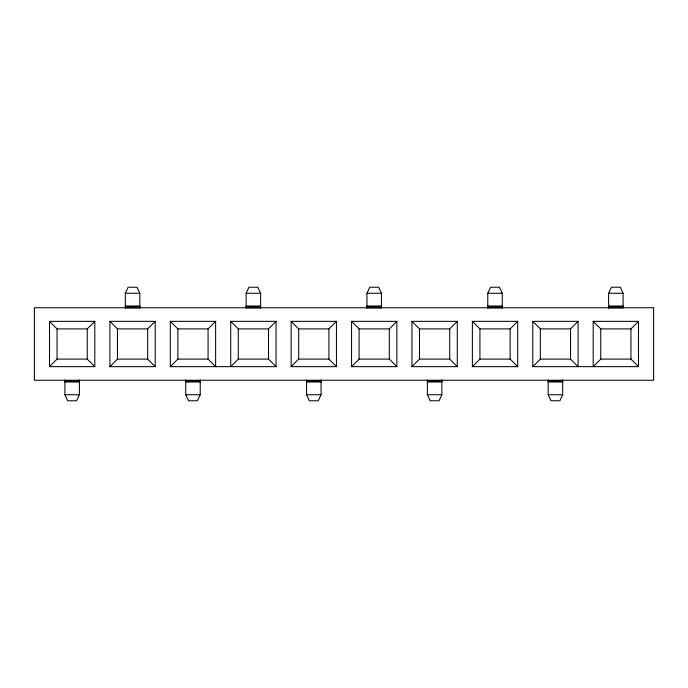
<?xml version="1.0" encoding="UTF-8"?>
<svg xmlns="http://www.w3.org/2000/svg" width="688" height="688" viewBox="0 0 688 688"><rect width="100%" height="100%" fill="white"/><g stroke="black" fill="none" stroke-linecap="round" stroke-linejoin="round"><path stroke-width="1.03" d="M125.319 308.086L125.319 293.26L128.131 287.214L136.998 287.214L139.819 293.26L139.819 308.086M79.404 379.914L79.404 394.74L76.592 400.786L67.725 400.786L64.904 394.74L64.904 379.914M246.132 308.086L246.132 293.26L248.953 287.214L257.819 287.214L260.632 293.26L260.632 308.086M200.225 379.914L200.225 394.74L197.404 400.786L188.546 400.786L185.726 394.74L185.726 379.914M366.953 308.086L366.953 293.26L369.774 287.214L378.641 287.214L381.453 293.26L381.453 308.086M321.047 379.914L321.047 394.74L318.226 400.786L309.359 400.786L306.547 394.74L306.547 379.914M487.775 308.086L487.775 293.26L490.596 287.214L499.454 287.214L502.274 293.26L502.274 308.086M441.868 379.914L441.868 394.74L439.047 400.786L430.181 400.786L427.368 394.74L427.368 379.914M608.596 308.086L608.596 293.26L611.408 287.214L620.275 287.214L623.096 293.26L623.096 308.086M562.681 379.914L562.681 394.74L559.869 400.786L551.002 400.786L548.181 394.74L548.181 379.914M49.502 366.652L57.052 359.102L87.256 359.102L94.806 366.652L94.806 321.348L49.502 321.348L49.502 366.652L94.806 366.652M49.502 321.348L57.052 328.898L87.256 328.898L94.806 321.348M109.908 366.652L117.467 359.102L117.467 328.898L109.908 321.348L155.221 321.348L155.221 366.652L109.908 366.652L109.908 321.348M117.467 328.898L147.671 328.898L155.221 321.348M170.323 321.348L170.323 366.652L177.874 359.102L177.874 328.898L170.323 321.348L215.628 321.348L215.628 366.652L208.077 359.102L177.874 359.102M208.077 359.102L208.077 328.898L215.628 321.348M276.043 366.652L268.492 359.102L238.28 359.102L230.729 366.652L230.729 321.348L276.043 321.348L276.043 366.652L170.323 366.652M230.729 321.348L238.28 328.898L268.492 328.898L276.043 321.348M291.144 366.652L298.695 359.102L328.898 359.102L336.449 366.652L336.449 321.348L291.144 321.348L291.144 366.652L336.449 366.652M328.898 359.102L328.898 328.898L336.449 321.348M351.551 366.652L359.102 359.102L389.305 359.102L396.856 366.652L396.856 321.348L351.551 321.348L351.551 366.652L396.856 366.652M389.305 359.102L389.305 328.898L396.856 321.348M411.957 366.652L419.508 359.102L449.72 359.102L457.271 366.652L457.271 321.348L411.957 321.348L411.957 366.652L457.271 366.652M449.72 359.102L449.72 328.898L457.271 321.348M472.372 366.652L479.923 359.102L479.923 328.898L472.372 321.348L517.677 321.348L517.677 366.652L472.372 366.652L472.372 321.348M479.923 328.898L510.126 328.898L517.677 321.348M532.779 321.348L532.779 366.652L540.329 359.102L540.329 328.898L532.779 321.348L578.092 321.348L578.092 366.652L570.533 359.102L540.329 359.102M540.329 328.898L570.533 328.898L578.092 321.348M593.194 321.348L600.744 328.898L600.744 359.102L593.194 366.652L593.194 321.348L638.498 321.348L638.498 366.652L532.779 366.652M638.498 366.652L630.948 359.102L630.948 328.898L638.498 321.348M125.319 293.26L139.819 293.26M246.132 293.26L260.632 293.26M366.953 293.26L381.453 293.26M487.775 293.26L502.274 293.26M608.596 293.26L623.096 293.26M125.319 306.014L139.819 306.014M246.132 306.014L260.632 306.014M366.953 306.014L381.453 306.014M487.775 306.014L502.274 306.014M608.596 306.014L623.096 306.014M125.319 306.521L139.819 306.521M246.132 306.521L260.632 306.521M366.953 306.521L381.453 306.521M487.775 306.521L502.274 306.521M608.596 306.521L623.096 306.521M125.319 307.003L139.819 307.003M246.132 307.003L260.632 307.003M366.953 307.003L381.453 307.003M487.775 307.003L502.274 307.003M608.596 307.003L623.096 307.003M125.319 307.433L139.819 307.433M246.132 307.433L260.632 307.433M366.953 307.433L381.453 307.433M487.775 307.433L502.274 307.433M608.596 307.433L623.096 307.433M125.319 307.803L139.819 307.803M246.132 307.803L260.632 307.803M366.953 307.803L381.453 307.803M487.775 307.803L502.274 307.803M608.596 307.803L623.096 307.803M177.874 328.898L208.077 328.898M291.144 321.348L298.695 328.898L328.898 328.898M351.551 321.348L359.102 328.898L389.305 328.898M411.957 321.348L419.508 328.898L449.72 328.898M600.744 328.898L630.948 328.898M117.467 359.102L147.671 359.102L155.221 366.652M479.923 359.102L510.126 359.102L517.677 366.652M600.744 359.102L630.948 359.102M64.904 380.567L79.404 380.567M185.726 380.567L200.225 380.567M306.547 380.567L321.047 380.567M427.368 380.567L441.868 380.567M548.181 380.567L562.681 380.567M64.904 380.997L79.404 380.997M185.726 380.997L200.225 380.997M306.547 380.997L321.047 380.997M427.368 380.997L441.868 380.997M548.181 380.997L562.681 380.997M64.904 381.479L79.404 381.479M185.726 381.479L200.225 381.479M306.547 381.479L321.047 381.479M427.368 381.479L441.868 381.479M548.181 381.479L562.681 381.479M64.904 381.986L79.404 381.986M185.726 381.986L200.225 381.986M306.547 381.986L321.047 381.986M427.368 381.986L441.868 381.986M548.181 381.986L562.681 381.986M64.904 394.74L79.404 394.74M185.726 394.74L200.225 394.74M306.547 394.74L321.047 394.74M427.368 394.74L441.868 394.74M548.181 394.74L562.681 394.74M570.533 328.898L570.533 359.102M510.126 328.898L510.126 359.102M419.508 328.898L419.508 359.102M359.102 328.898L359.102 359.102M298.695 328.898L298.695 359.102M268.492 328.898L268.492 359.102M238.28 328.898L238.28 359.102M147.671 328.898L147.671 359.102M87.256 328.898L87.256 359.102M57.052 328.898L57.052 359.102M653.6 307.751L34.4 307.751L34.4 380.249L653.6 380.249L653.6 307.751"/></g></svg>
